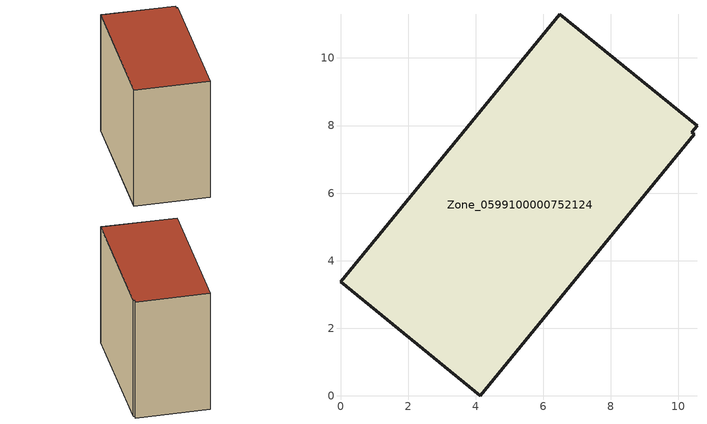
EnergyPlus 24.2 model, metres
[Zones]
Zone_0599100000752124
 floor ground (C_G): 0,3.38 6.49,11.3 10.55,7.99 10.4,7.81 10.47,7.75 4.13,0 z0
 wall outside (C_F): 0,3.38 4.13,0 10.47,7.75 10.4,7.81 10.55,7.99 6.49,11.3 0,3.38 z0:9.16
 roof outside (C_R): 6.49,11.3 0,3.38 4.13,0 10.47,7.75 10.4,7.81 10.55,7.99 z9.16
[BUILDING]
Pand.0599100000752124: North Axis=0; Terrain=City; Loads Convergence Tolerance Value=0.04; Temperature Convergence Tolerance Value=0.4; Solar Distribution=FullExterior; Maximum Number of Warmup Days=25; Minimum Number of Warmup Days=1
[Site:Location]
Rotterdam.The.Hague.AP_ZH_NLD Design_Conditions: Latitude=51.96; Longitude=4.45; Time Zone=1; Elevation=-4.5
[SITE:GROUNDTEMPERATURE:BUILDINGSURFACE]
18, 18, 18, 18, 18, 18, 18, 18, 18, 18, 18, 18
[MATERIAL] Thermal Absorptance=0.9; Solar Absorptance=0.7; Visible Absorptance=0.7
Name | Roughness | Thickness | Conductivity | Density | Specific Heat
G.TC.2006-2014 | MediumSmooth | 0.15 | 0.06 | 540 | 1210
F.TC.2006-2014 | Rough | 0.3 | 0.12 | 1920 | 840
R.TC.2006-2014 | MediumRough | 0.2 | 0.08 | 1500 | 1000
[CONSTRUCTION]
C_G: G.TC.2006-2014
C_F: F.TC.2006-2014
C_R: R.TC.2006-2014
[ZONE]
Zone_0599100000752124: Type=1; Multiplier=1; Ceiling Height=Autocalculate; Volume=Autocalculate; Floor Area=autocalculate; Part of Total Floor Area=Yes
[ZONEINFILTRATION:DESIGNFLOWRATE]
Infil_Zone_0599100000752124: Zone or ZoneList or Space or SpaceList=Zone_0599100000752124; Schedule=AlwaysOn; Design Flow Rate Calculation Method=Flow/Area; Flow Rate per Floor Area=0.0015; Constant Term Coefficient=1; Temperature Term Coefficient=0; Velocity Term Coefficient=0; Velocity Squared Term Coefficient=0
[HVACTEMPLATE:ZONE:IDEALLOADSAIRSYSTEM]
Zone_0599100000752124: Maximum Heating Supply Air Temperature=50; Minimum Cooling Supply Air Temperature=13; Maximum Heating Supply Air Humidity Ratio=0.0156; Minimum Cooling Supply Air Humidity Ratio=0.0077; Heating Limit=NoLimit; Cooling Limit=NoLimit; Dehumidification Control Type=ConstantSensibleHeatRatio; Cooling Sensible Heat Ratio=0.7; Dehumidification Setpoint=60; Humidification Control Type=None; Humidification Setpoint=30; Outdoor Air Method=None; Outdoor Air Flow Rate per Person=0.00944; Outdoor Air Flow Rate per Zone Floor Area=0; Outdoor Air Flow Rate per Zone=0; Demand Controlled Ventilation Type=None; Outdoor Air Economizer Type=NoEconomizer; Heat Recovery Type=None; Sensible Heat Recovery Effectiveness=0.7; Latent Heat Recovery Effectiveness=0.65
[ZONECONTROL:THERMOSTAT]
ThermostatControl_Zone_0599100000752124: Zone or ZoneList=Zone_0599100000752124; Control Type Schedule=DualSetpointControlType; Control 1=Thermostat_Zone_0599100000752124; Temperature Difference Between Cutout And Setpoint=0
[THERMOSTATSETPOINT:DUALSETPOINT]
Thermostat_Zone_0599100000752124: Heating Setpoint Temperature Schedule=HeatingSetpoint_Zone_0599100000752124; Cooling Setpoint Temperature Schedule=CoolingSetpoint_Zone_0599100000752124
[SCHEDULE:COMPACT]
HeatingSetpoint_Zone_0599100000752124: Through: 12/31, For: AllDays, Until: 24:00, 21
CoolingSetpoint_Zone_0599100000752124: Through: 12/31, For: AllDays, Until: 24:00, 24
DualSetpointControlType: Through: 12/31, For: AllDays, Until: 24:00, 4
AlwaysOn: Through: 12/31, For: AllDays, Until: 24:00, 1
